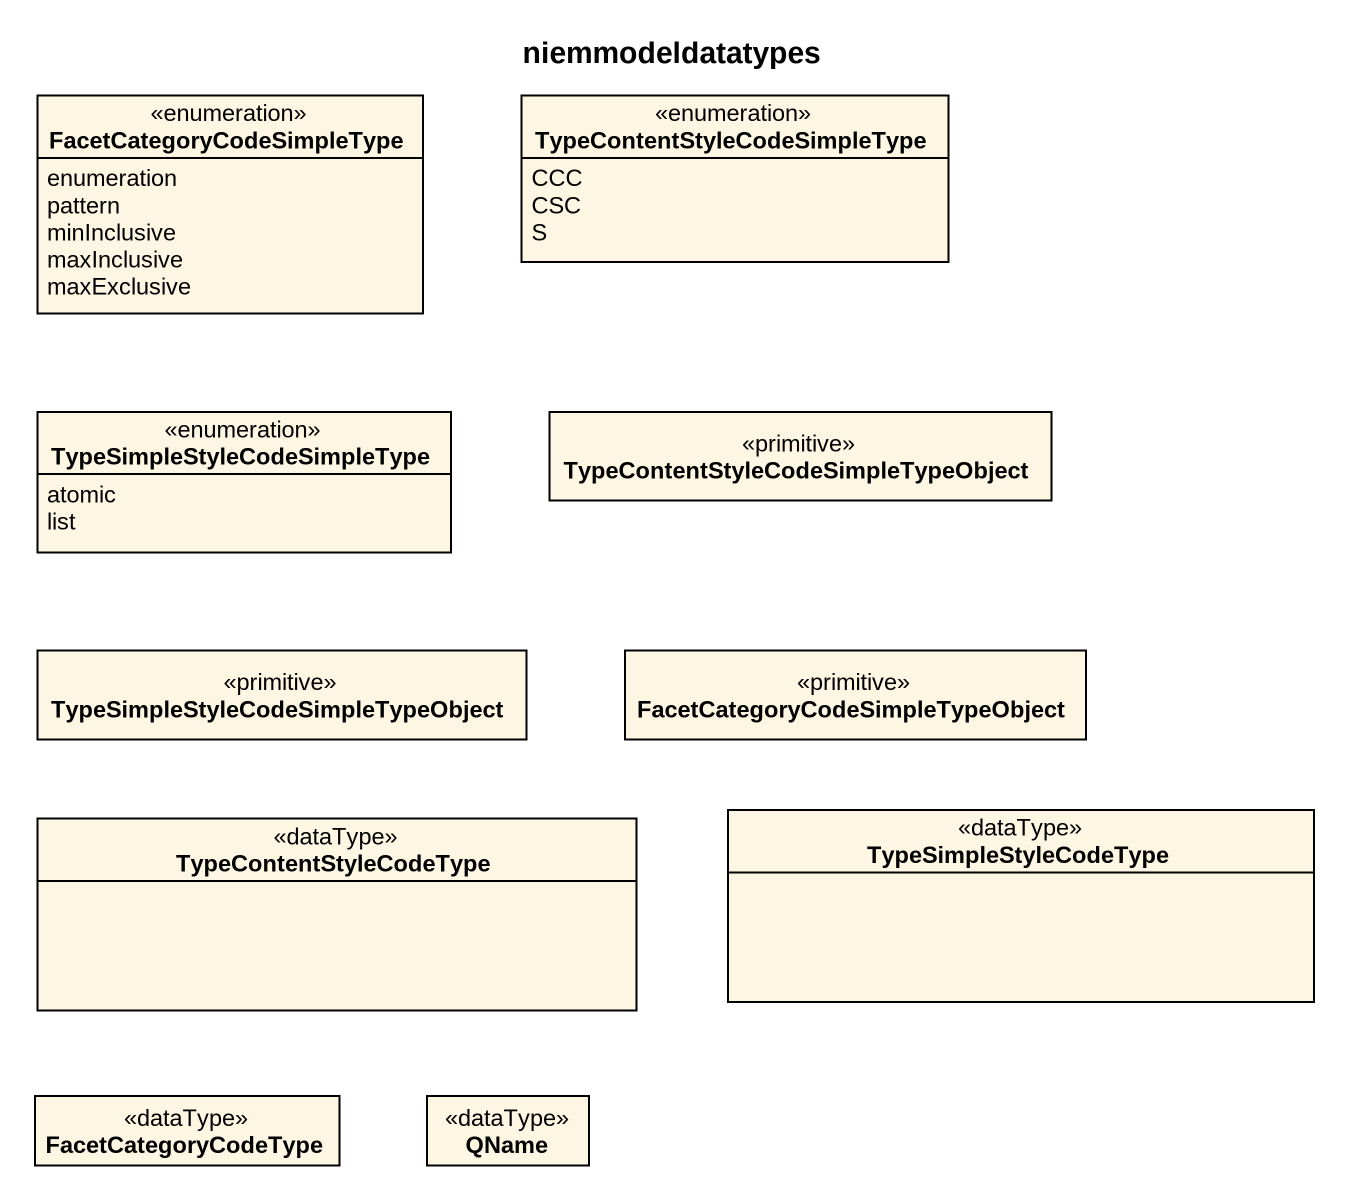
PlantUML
@startuml
title niemmodeldatatypes
hide circle
hide empty members
enum FacetCategoryCodeSimpleType {
  enumeration
  pattern
  minInclusive
  maxInclusive
  maxExclusive
}
enum "TypeContentStyleCodeSimpleType" as TypeContentStyleCodeSimpleTy {
  CCC
  CSC
  S
}
enum "TypeSimpleStyleCodeSimpleType" as TypeSimpleStyleCodeSimpleTyp {
  atomic
  list
}
class "TypeContentStyleCodeSimpleTypeObject" as TypeContentStyleCodeSimpleTy_2 <<primitive>>
class "TypeSimpleStyleCodeSimpleTypeObject" as TypeSimpleStyleCodeSimpleTyp_2 <<primitive>>
class "FacetCategoryCodeSimpleTypeObject" as FacetCategoryCodeSimpleTypeO <<primitive>>
class TypeContentStyleCodeType <<dataType>>
class TypeSimpleStyleCodeType <<dataType>>
class FacetCategoryCodeType <<dataType>>
class QName <<dataType>>
@enduml
